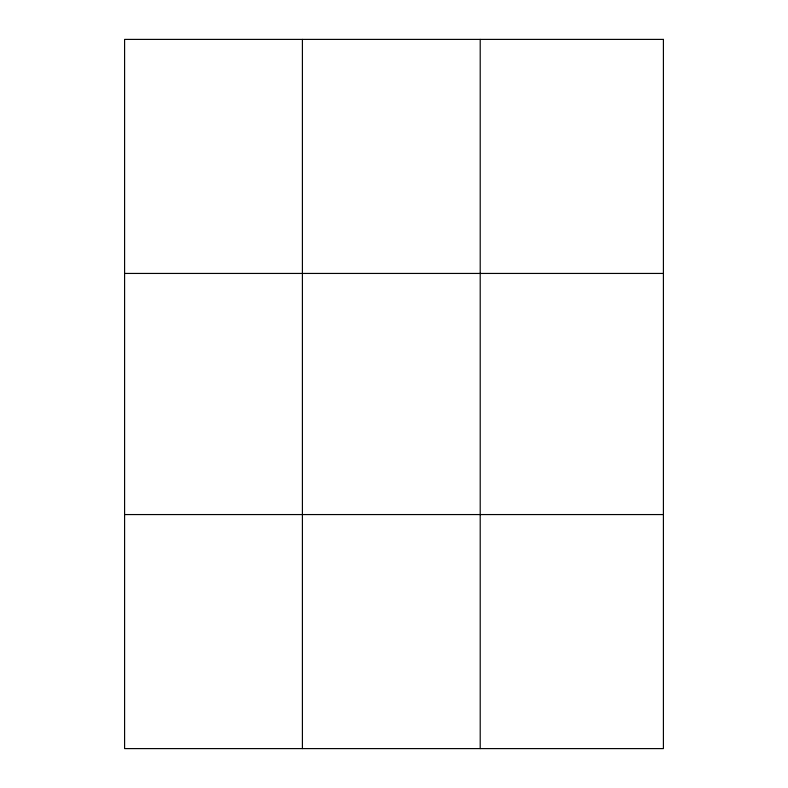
<?xml version="1.0" encoding="UTF-8"?>
<svg xmlns="http://www.w3.org/2000/svg" width="788" height="788" viewBox="0 0 788 788"><rect width="100%" height="100%" fill="white"/><g stroke="black" fill="none" stroke-linecap="round" stroke-linejoin="round"><path stroke-width="1.18" d="M302.405 748.6L302.405 39.4M480.207 748.6L480.207 39.4M124.593 273.436L663.407 273.436M124.593 514.564L663.407 514.564M663.407 39.4L663.407 748.6L124.593 748.6L124.593 39.4L663.407 39.4"/></g></svg>
